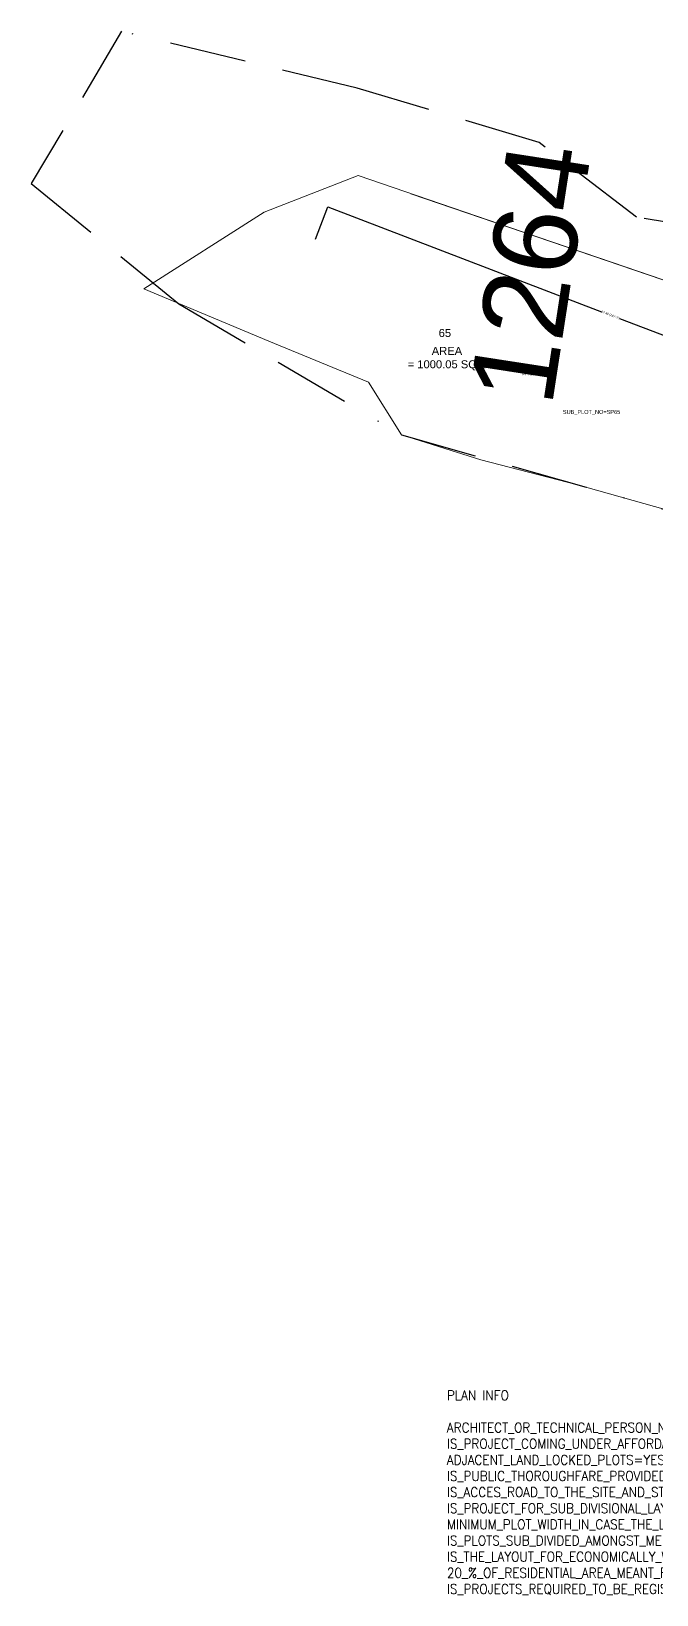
# Model space of a CAD drawing. Header units: metres. Extents: x 205125 to 205418, y -20654 to -20451.
# Drawn here: x 205138.7 to 205198.2, y -20638.1 to -20489.3 of the extents above; entities that cross this region are included whole.
import ezdxf

# ---------------------------------------------------------------- set-up
doc = ezdxf.new("R2010")
doc.units = ezdxf.units.M
doc.header["$MEASUREMENT"] = 0
doc.header["$PDMODE"] = 2
doc.linetypes.add('BORDER2', pattern=[0.875, 0.25, -0.125, 0.25, -0.125, 0, -0.125])
doc.layers.get('0').update_dxf_attribs({"lineweight": 5})
doc.layers.get('Defpoints').update_dxf_attribs({"lineweight": 5})
for name, color, linetype, lineweight in [('A-0-g', 7, 'Continuous', 5), ('LAND_BOUNDARY', 7, 'Continuous', 5), ('Layer1', 7, 'Continuous', 5), ('PLAN_INFO', 1, 'Continuous', 20), ('SUB_PLOT_65', 7, 'Continuous', 5), ('SUB_PLOT_65_RV_PLOT_2', 7, 'Continuous', 5)]:
    doc.layers.add(name, color=color, linetype=linetype, lineweight=lineweight)
doc.styles.add('Arial', font='swissl.ttf')
doc.styles.add('style2', font='arial.ttf', dxfattribs={"height": 0.3})
doc.dimstyles.new('meter', dxfattribs={"dimtxt": 0.2, "dimasz": 0.1, "dimexe": 0, "dimexo": 0, "dimgap": 0.09, "dimtad": 0, "dimzin": 0, "dimdsep": 46, "dimtxsty": 'Arial', "dimblk": 'ARCHTICK', "dimcen": 7.09, "dimclrd": 23, "dimclre": 23, "dimclrt": 75, "dimadec": 0, "dimazin": 0, "dimtfac": 1, "dimtofl": 0, "dimtmove": 1, "dimatfit": 3, "dimldrblk": 'OPEN90', "dimfxl": 1, "dimtolj": 1, "dimtzin": 0, "dimarcsym": 0})

# ---------------------------------------------------------------- blocks, each defined once
blk = doc.blocks.new('_ArchTick')
at = {"color": 0, "const_width": 0.15}
blk.add_lwpolyline([(-0.5, -0.5), (0.5, 0.5)], dxfattribs=at)
blk = doc.blocks.new('*D163')
at = {"layer": 'Defpoints', "color": 0, "ltscale": 0.5, "transparency": 16777216}
for p in [(205165.74, -20509.05), (205220.79, -20526.62), (205219.61, -20529.67)]:
    blk.add_point(p, dxfattribs=at)
at = {"layer": 'SUB_PLOT_65', "color": 23, "lineweight": -2, "ltscale": 0.5, "transparency": 16777216}
for p, q in [((205165.74, -20509.05), (205166.92, -20505.99)), ((205166.92, -20505.99), (205192.98, -20515.97)), ((205220.79, -20526.62), (205194.72, -20516.63)), ((205219.61, -20529.67), (205220.79, -20526.62))]:
    blk.add_line(p, q, dxfattribs=at)
at = {"layer": 'SUB_PLOT_65', "color": 23, "lineweight": -2, "ltscale": 0.5, "transparency": 16777216, "xscale": 0.1, "yscale": 0.1, "zscale": 0.1}
for p, rotation in [((205166.92, -20505.99), 159.0507332818311), ((205220.79, -20526.62), 339.0507332818311)]:
    blk.add_blockref('_ArchTick', p, dxfattribs=dict(at, rotation=rotation))
at = {"layer": 'SUB_PLOT_65', "color": 75, "ltscale": 0.5, "transparency": 16777216, "insert": (205193.85, -20516.3), "char_height": 0.2, "attachment_point": 5, "rotation": 339.0507, "style": 'Arial'}
blk.add_mtext('\\A1;57.68 [189\'-3"]', dxfattribs=at)
blk = doc.blocks.new('_Open90')
at = {"layer": 'A-0-g', "color": 0, "lineweight": -2}
for p, q in [((0, 0), (-1, 0)), ((-0.5, 0.5), (0, 0)), ((0, 0), (-0.5, -0.5))]:
    blk.add_line(p, q, dxfattribs=at)
blk = doc.blocks.new('sdfd')
at = {"color": 241, "linetype": 'BORDER2', "lineweight": 25, "ltscale": 2}
blk.add_lwpolyline([(205533.552, -20578.091), (205533.487, -20576.039), (205533.5, -20574.738), (205533.884, -20574.039), (205534.053, -20572.813), (205534.185, -20571.241), (205533.115, -20570.812), (205532.489, -20571.881), (205531.867, -20573.442), (205531.64, -20575.284), (205531.931, -20575.294), (205531.75, -20576.066), (205531.07, -20575.918), (205529.943, -20575.76), (205528.919, -20575.987), (205528.176, -20576.342), (205527.717, -20576.821), (205527.13, -20577.847), (205526.818, -20580.668), (205527.647, -20581.78), (205527.834, -20582.117)], dxfattribs=at)
at = {"linetype": 'BORDER2', "lineweight": 25, "ltscale": 500, "insert": (205533.037, -20573.837), "char_height": 0.5448, "width": 8.46214, "attachment_point": 2, "style": 'Arial'}
blk.add_mtext('1264', dxfattribs=at)

msp = doc.modelspace()

# ---------------------------------------------------------------- linework, layer by layer
msp.add_line((205174.837, -20504.748), (205219.606, -20520.008))
at = {"layer": 'LAND_BOUNDARY', "color": 7, "ltscale": 2}
msp.add_lwpolyline([(205200.054, -20535.092), (205190.702, -20532.456), (205181.486, -20530.068), (205173.924, -20527.697), (205170.811, -20522.664), (205161.297, -20518.761), (205149.402, -20513.78), (205160.869, -20506.489), (205169.799, -20503.009), (205169.799, -20503.009), (205169.799, -20503.009), (205185.549, -20508.4), (205194.044, -20511.295), (205201.261, -20513.755)], dxfattribs=at)
at = {"layer": 'SUB_PLOT_65', "color": 6, "ltscale": 0.5}
msp.add_lwpolyline([(205219.616, -20520.008), (205219.615, -20529.672), (205203.178, -20524.069), (205200.85, -20530.9), (205200.761, -20530.868), (205200.054, -20535.092), (205190.702, -20532.456), (205181.486, -20530.068), (205173.924, -20527.697), (205170.811, -20522.664), (205161.297, -20518.761), (205149.402, -20513.78), (205160.869, -20506.489), (205169.799, -20503.009), (205185.549, -20508.4), (205194.044, -20511.295), (205201.261, -20513.755), (205201.261, -20513.755), (205219.606, -20520.008)], close=True, dxfattribs=at)
at = {"layer": 'SUB_PLOT_65_RV_PLOT_2', "color": 1, "ltscale": 0.5}
msp.add_lwpolyline([(205219.616, -20520.008), (205219.615, -20529.672), (205203.178, -20524.069), (205200.85, -20530.9), (205200.761, -20530.868), (205200.054, -20535.092), (205190.702, -20532.456), (205181.486, -20530.068), (205173.924, -20527.697), (205170.811, -20522.664), (205161.297, -20518.761), (205149.402, -20513.78), (205160.869, -20506.489), (205169.799, -20503.009), (205185.549, -20508.4), (205194.044, -20511.295), (205201.261, -20513.755), (205201.261, -20513.755), (205219.606, -20520.008)], close=True, dxfattribs=at)

# ---------------------------------------------------------------- block references
at = {"layer": 'Layer1', "color": 3, "xscale": 14.63079577654657, "yscale": 14.63079577654657, "zscale": 14.63079577654657, "rotation": 81.22160212606701}
msp.add_blockref('sdfd', (-551228.378, -2946459.856), dxfattribs=at)

# ---------------------------------------------------------------- texts
at = {"linetype": 'ByBlock', "char_height": 0.762, "attachment_point": 5, "style": 'Arial'}
for s, insert, width in [('65', (205178.071, -20517.997), 2.07962), ('AREA \\P= 1000.05 SQM  ', (205178.268, -20520.44), 8.97258)]:
    msp.add_mtext(s, dxfattribs=dict(at, insert=insert, width=width))
at = {"layer": 'PLAN_INFO', "linetype": 'Continuous', "insert": (205178.26, -20618.683), "char_height": 0.921715, "attachment_point": 1, "style": 'style2'}
msp.add_mtext_dynamic_manual_height_columns('{\\Fstandard|c0;PLAN INFO\\P\\PARCHITECT_OR_TECHNICAL_PERSON_NAME=SUJOG Architect\\PIS_PROJECT_COMING_UNDER_AFFORDABLE_HOUSING_SCHEME=NO\\PADJACENT_LAND_LOCKED_PLOTS=YES\\PIS_PUBLIC_THOROUGHFARE_PROVIDED_ON_ONE_SIDE_OF_THE_LAND_IF_ADJACENT_LAND_LOCKED_PLOTS_ARE_PRESENT=YES\\PIS_ACCES_ROAD_TO_THE_SITE_AND_STORM_WATER_DRAIN_PROVIDED=YES\\PIS_PROJECT_FOR_SUB_DIVISIONAL_LAYOUTS_FOR_INDUSTRIAL_ESTATES=NO\\PMINIMUM_PLOT_WIDTH_IN_CASE_THE_LAYOUT_IS_FOR_INDUSTRIAL_ESTATES=NA\\PIS_PLOTS_SUB_DIVIDED_AMONGST_MEMBERS_OF_A_FAMILY=NO\\PIS_THE_LAYOUT_FOR_ECONOMICALLY_WEAKER_SECTIONS=NO\\P20_%_OF_RESIDENTIAL_AREA_MEANT_FOR_EWS_OR_LIG_WILL_BE_USED_FOR_AFFORDABLE_HOUSING_PURPOSE_OR_FOR_SUB_PLOT_PURPOSEA/S=A\\PIS_PROJECTS_REQUIRED_TO_BE_REGISTERED_UNDER_THE_REAL_ESTATE_ACT_2016=NO}', width=218.38208, gutter_width=12.096, heights=[0], dxfattribs=at)
at = {"layer": 'SUB_PLOT_65', "color": 6, "ltscale": 0.5, "insert": (205194.767, -20525.322), "char_height": 0.3791, "attachment_point": 3, "style": 'Arial'}
msp.add_mtext_dynamic_manual_height_columns('SUB_PLOT_NO=SP65', width=5.65873, gutter_width=1, heights=[0], dxfattribs=at)
at = {"layer": 'SUB_PLOT_65_RV_PLOT_2', "color": 1, "ltscale": 0.5, "insert": (205185.464, -20521.809), "char_height": 0.2, "attachment_point": 1, "style": 'Arial'}
msp.add_mtext_dynamic_manual_height_columns('RV_PLOT_NO=1264', width=5.65873, gutter_width=1, heights=[0], dxfattribs=at)

# ---------------------------------------------------------------- dimensions: what is measured, and where the dimension line sits
at = {"layer": 'SUB_PLOT_65', "color": 6, "ltscale": 0.5}
dim = msp.add_aligned_dim(p1=(205165.745, -20509.048), p2=(205219.615, -20529.672), distance=3.273, dimstyle='meter', override={"dimfxl": 2}, dxfattribs=at)
dim.commit()
dim.dimension.update_dxf_attribs({"geometry": '*D163', "text_midpoint": (205193.85, -20516.303)})

doc.saveas('drawing.dxf')
